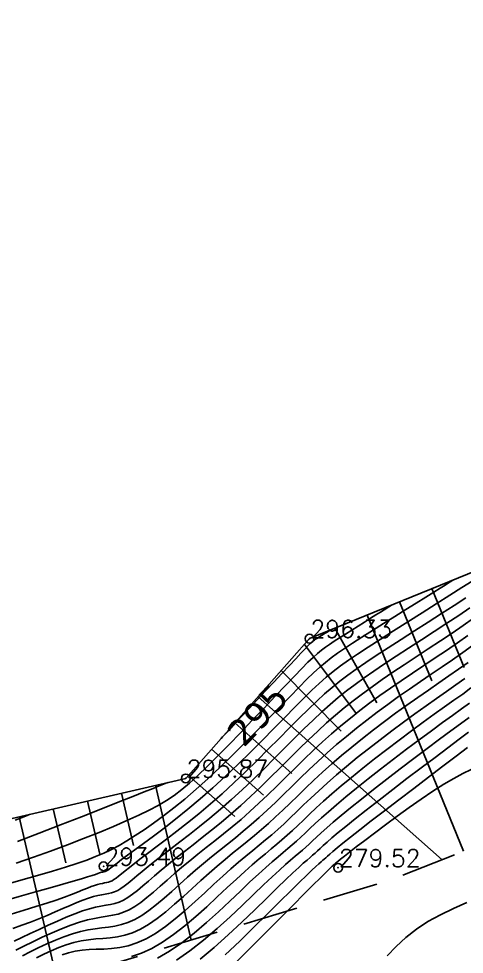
# Model space of a CAD drawing. Header units: millimetres. Extents: x 524954 to 526204, y 9523489 to 9524010.
# Drawn here: x 525266 to 525291.4, y 9523821.7 to 9523875.2 of the extents above; entities that cross this region are included whole.
import ezdxf
from ezdxf.enums import TextEntityAlignment as Align

# ---------------------------------------------------------------- set-up
doc = ezdxf.new("R2010")
doc.units = ezdxf.units.MM
doc.header["$PDMODE"] = 32
doc.header["$PDSIZE"] = 0.5
doc.linetypes.add('CACHE2', pattern=[4.7625, 3.175, -1.5875])
for name, color, linetype in [('Bas_Talus', 40, 'CACHE2'), ('CN_01_00', 3, 'Continuous'), ('CN_02_00', 4, 'Continuous'), ('CN_05_00', 6, 'Continuous'), ('CN_10_00', 1, 'Continuous'), ('Cotation Courbes de niveau', 7, 'Continuous'), ('Haut_Talus', 30, 'Continuous'), ('Talus', 2, 'Continuous'), ('TopoAlt', 3, 'Continuous'), ('TOPOJIS', 7, 'Continuous')]:
    doc.layers.add(name, color=color, linetype=linetype)
doc.styles.add('Simplex 1.0', font='Simplex.shx', dxfattribs={"width": 0.99, "height": 1})
doc.styles.add('Verdana 1.0', font='verdana.ttf', dxfattribs={"width": 0.99, "height": 1})

# ---------------------------------------------------------------- blocks, each defined once
blk = doc.blocks.new('TCPOINT M')
at = {"color": 0}
blk.add_point((0, 0), dxfattribs=at)
at = {"layer": 'TopoAlt', "style": 'Simplex 1.0', "width": 0.99}
blk.add_attdef('ALT', (0.15, 0.15), '', height=1, dxfattribs=at)

msp = doc.modelspace()

# ---------------------------------------------------------------- linework, layer by layer
at = {"layer": 'Bas_Talus', "flags": 128}
msp.add_lwpolyline([(525199.208, 9523799.132), (525208.8, 9523801.776), (525220.795, 9523804.478), (525231.919, 9523806.249), (525244.031, 9523805.939), (525246.35, 9523809.16), (525255.359, 9523814.932), (525262.717, 9523816.004), (525268.895, 9523820.451), (525287.363, 9523826.037), (525301, 9523831.408), (525309.422, 9523839.276), (525318.775, 9523848.13), (525321.585, 9523856.913), (525321.412, 9523876.469)], dxfattribs=at)
at = {"layer": 'CN_01_00', "flags": 128}
for points, elevation in [([(525264.998, 9523824.749), (525265.995, 9523825.035), (525266.928, 9523825.299), (525267.77, 9523825.534), (525268.496, 9523825.738), (525269.087, 9523825.908), (525269.552, 9523826.046), (525269.908, 9523826.156), (525270.173, 9523826.241), (525270.362, 9523826.305), (525270.493, 9523826.352), (525270.583, 9523826.386), (525270.649, 9523826.409), (525270.704, 9523826.426), (525270.753, 9523826.438), (525270.797, 9523826.447), (525270.837, 9523826.454), (525270.873, 9523826.461), (525270.908, 9523826.469), (525270.942, 9523826.48), (525270.977, 9523826.496), (525271.014, 9523826.518), (525271.063, 9523826.552), (525271.135, 9523826.606), (525271.239, 9523826.686), (525271.387, 9523826.798), (525271.588, 9523826.95), (525271.853, 9523827.147), (525272.193, 9523827.398), (525272.614, 9523827.706), (525273.109, 9523828.07), (525273.669, 9523828.487), (525274.282, 9523828.954), (525274.938, 9523829.468), (525275.627, 9523830.025), (525276.339, 9523830.622), (525277.064, 9523831.256), (525277.79, 9523831.922), (525278.51, 9523832.608), (525279.216, 9523833.3), (525279.9, 9523833.986), (525280.555, 9523834.65), (525281.172, 9523835.281), (525281.743, 9523835.863), (525282.26, 9523836.384), (525282.721, 9523836.834), (525283.141, 9523837.226), (525283.541, 9523837.577), (525283.939, 9523837.902), (525284.358, 9523838.22), (525284.817, 9523838.546), (525285.336, 9523838.898), (525285.937, 9523839.292), (525286.63, 9523839.739), (525287.396, 9523840.229), (525288.205, 9523840.743), (525289.029, 9523841.264), (525289.838, 9523841.775), (525290.605, 9523842.258), (525291.3, 9523842.697), (525291.894, 9523843.074)], 293), ([(525265.623, 9523823.218), (525266.138, 9523823.395), (525266.638, 9523823.577), (525267.126, 9523823.767), (525267.6, 9523823.962), (525268.057, 9523824.157), (525268.493, 9523824.347), (525268.905, 9523824.527), (525269.289, 9523824.69), (525269.642, 9523824.832), (525269.96, 9523824.947), (525270.242, 9523825.033), (525270.491, 9523825.095), (525270.713, 9523825.14), (525270.915, 9523825.176), (525271.101, 9523825.211), (525271.277, 9523825.253), (525271.45, 9523825.309), (525271.625, 9523825.387), (525271.807, 9523825.493), (525272.002, 9523825.629), (525272.216, 9523825.795), (525272.453, 9523825.989), (525272.719, 9523826.213), (525273.02, 9523826.466), (525273.361, 9523826.748), (525273.747, 9523827.058), (525274.182, 9523827.398), (525274.661, 9523827.766), (525275.178, 9523828.162), (525275.728, 9523828.588), (525276.304, 9523829.042), (525276.899, 9523829.525), (525277.509, 9523830.037), (525278.126, 9523830.577), (525278.745, 9523831.145), (525279.362, 9523831.731), (525279.972, 9523832.328), (525280.572, 9523832.925), (525281.158, 9523833.513), (525281.727, 9523834.083), (525282.273, 9523834.624), (525282.794, 9523835.128), (525283.288, 9523835.589), (525283.764, 9523836.013), (525284.233, 9523836.41), (525284.707, 9523836.789), (525285.198, 9523837.162), (525285.717, 9523837.537), (525286.275, 9523837.925), (525286.884, 9523838.335), (525287.55, 9523838.774), (525288.259, 9523839.236), (525288.99, 9523839.711), (525289.725, 9523840.188), (525290.443, 9523840.658), (525291.124, 9523841.111), (525291.749, 9523841.538)], 291), ([(525265.797, 9523821.971), (525266.263, 9523822.205), (525266.775, 9523822.455), (525267.316, 9523822.712), (525267.871, 9523822.963), (525268.422, 9523823.198), (525268.954, 9523823.406), (525269.451, 9523823.576), (525269.899, 9523823.701), (525270.304, 9523823.79), (525270.673, 9523823.855), (525271.015, 9523823.91), (525271.338, 9523823.967), (525271.65, 9523824.038), (525271.959, 9523824.138), (525272.273, 9523824.279), (525272.6, 9523824.469), (525272.941, 9523824.706), (525273.297, 9523824.983), (525273.667, 9523825.293), (525274.052, 9523825.628), (525274.453, 9523825.982), (525274.869, 9523826.348), (525275.301, 9523826.719), (525275.75, 9523827.089), (525276.213, 9523827.461), (525276.688, 9523827.837), (525277.174, 9523828.221), (525277.669, 9523828.616), (525278.171, 9523829.025), (525278.678, 9523829.452), (525279.188, 9523829.898), (525279.7, 9523830.367), (525280.213, 9523830.855), (525280.728, 9523831.356), (525281.244, 9523831.864), (525281.762, 9523832.376), (525282.282, 9523832.884), (525282.804, 9523833.385), (525283.328, 9523833.873), (525283.855, 9523834.344), (525284.386, 9523834.799), (525284.926, 9523835.242), (525285.475, 9523835.676), (525286.038, 9523836.103), (525286.616, 9523836.528), (525287.213, 9523836.951), (525287.831, 9523837.378), (525288.47, 9523837.809), (525289.122, 9523838.244), (525289.776, 9523838.679), (525290.421, 9523839.113), (525291.047, 9523839.542), (525291.643, 9523839.965)], 289), ([(525266.986, 9523821.541), (525267.4, 9523821.747), (525267.823, 9523821.942), (525268.254, 9523822.121), (525268.686, 9523822.279), (525269.117, 9523822.41), (525269.542, 9523822.508), (525269.96, 9523822.572), (525270.371, 9523822.612), (525270.78, 9523822.644), (525271.191, 9523822.681), (525271.606, 9523822.738), (525272.031, 9523822.828), (525272.468, 9523822.968), (525272.921, 9523823.17), (525273.393, 9523823.445), (525273.88, 9523823.783), (525274.377, 9523824.172), (525274.88, 9523824.596), (525275.385, 9523825.043), (525275.885, 9523825.498), (525276.377, 9523825.948), (525276.856, 9523826.379), (525277.318, 9523826.781), (525277.764, 9523827.157), (525278.198, 9523827.513), (525278.621, 9523827.855), (525279.035, 9523828.191), (525279.443, 9523828.526), (525279.848, 9523828.866), (525280.251, 9523829.22), (525280.655, 9523829.59), (525281.065, 9523829.979), (525281.484, 9523830.383), (525281.916, 9523830.804), (525282.366, 9523831.238), (525282.837, 9523831.686), (525283.334, 9523832.146), (525283.862, 9523832.618), (525284.421, 9523833.099), (525285.009, 9523833.586), (525285.618, 9523834.075), (525286.244, 9523834.563), (525286.878, 9523835.045), (525287.516, 9523835.518), (525288.151, 9523835.978), (525288.778, 9523836.421), (525289.39, 9523836.844), (525289.985, 9523837.252), (525290.561, 9523837.648), (525291.117, 9523838.038), (525291.652, 9523838.426)], 287), ([(525274.979, 9523821.397), (525275.758, 9523821.938), (525276.539, 9523822.549), (525277.308, 9523823.203), (525278.05, 9523823.872), (525278.749, 9523824.53), (525279.392, 9523825.148), (525279.964, 9523825.7), (525280.454, 9523826.165), (525280.868, 9523826.548), (525281.217, 9523826.863), (525281.513, 9523827.122), (525281.766, 9523827.339), (525281.987, 9523827.526), (525282.186, 9523827.696), (525282.376, 9523827.862), (525282.565, 9523828.036), (525282.768, 9523828.226), (525282.995, 9523828.439), (525283.259, 9523828.682), (525283.573, 9523828.963), (525283.947, 9523829.29), (525284.395, 9523829.669), (525284.929, 9523830.107), (525285.555, 9523830.608), (525286.254, 9523831.158), (525287.004, 9523831.74), (525287.78, 9523832.336), (525288.558, 9523832.929), (525289.316, 9523833.5), (525290.028, 9523834.032), (525290.672, 9523834.507), (525291.229, 9523834.914), (525291.711, 9523835.267)], 283), ([(525277.771, 9523821.709), (525278.599, 9523822.492), (525279.415, 9523823.281), (525280.191, 9523824.044), (525280.902, 9523824.748), (525281.518, 9523825.361), (525282.022, 9523825.856), (525282.42, 9523826.243), (525282.727, 9523826.538), (525282.959, 9523826.756), (525283.132, 9523826.913), (525283.259, 9523827.026), (525283.356, 9523827.111), (525283.438, 9523827.184), (525283.521, 9523827.259), (525283.619, 9523827.349), (525283.751, 9523827.466), (525283.931, 9523827.621), (525284.176, 9523827.826), (525284.503, 9523828.092), (525284.926, 9523828.43), (525285.463, 9523828.852), (525286.121, 9523829.363), (525286.877, 9523829.945), (525287.696, 9523830.573), (525288.548, 9523831.223), (525289.398, 9523831.87), (525290.216, 9523832.49), (525290.967, 9523833.058), (525291.619, 9523833.55)], 281), ([(525265.771, 9523829.404), (525266.079, 9523829.527), (525266.299, 9523829.615), (525266.447, 9523829.674), (525266.537, 9523829.71), (525266.583, 9523829.728), (525266.6, 9523829.735), (525266.602, 9523829.736)], 297), ([(525287.029, 9523821.655), (525287.539, 9523822.178), (525288.094, 9523822.692), (525288.7, 9523823.173), (525289.361, 9523823.605), (525290.07, 9523823.994), (525290.816, 9523824.352), (525291.59, 9523824.691)], 279)]:
    msp.add_lwpolyline(points, dxfattribs=dict(at, elevation=elevation))
at = {"layer": 'CN_02_00', "flags": 128}
for points, elevation in [([(525290.802, 9523843.135), (525290.8, 9523843.134), (525290.785, 9523843.125), (525290.744, 9523843.099), (525290.664, 9523843.049), (525290.533, 9523842.967), (525290.337, 9523842.845), (525290.063, 9523842.673), (525289.698, 9523842.446), (525289.236, 9523842.157), (525288.694, 9523841.818), (525288.095, 9523841.443), (525287.461, 9523841.045), (525286.818, 9523840.639), (525286.186, 9523840.24), (525285.591, 9523839.86), (525285.055, 9523839.515), (525284.594, 9523839.214), (525284.195, 9523838.943), (525283.838, 9523838.687), (525283.504, 9523838.427), (525283.173, 9523838.147), (525282.824, 9523837.829), (525282.437, 9523837.456), (525281.994, 9523837.011), (525281.478, 9523836.483), (525280.898, 9523835.883), (525280.266, 9523835.229), (525279.596, 9523834.539), (525278.899, 9523833.83), (525278.189, 9523833.122), (525277.479, 9523832.43), (525276.782, 9523831.774), (525276.107, 9523831.168), (525275.459, 9523830.612), (525274.837, 9523830.105), (525274.243, 9523829.645), (525273.677, 9523829.229), (525273.14, 9523828.855), (525272.633, 9523828.521), (525272.156, 9523828.225), (525271.706, 9523827.965), (525271.27, 9523827.732), (525270.828, 9523827.519), (525270.362, 9523827.32), (525269.853, 9523827.125), (525269.285, 9523826.928), (525268.637, 9523826.721), (525267.893, 9523826.497), (525267.04, 9523826.249), (525266.098, 9523825.979), (525265.09, 9523825.692)], 294), ([(525265.541, 9523824.037), (525266.275, 9523824.258), (525266.954, 9523824.465), (525267.567, 9523824.657), (525268.106, 9523824.837), (525268.576, 9523825.004), (525268.983, 9523825.156), (525269.333, 9523825.294), (525269.633, 9523825.416), (525269.891, 9523825.521), (525270.113, 9523825.609), (525270.305, 9523825.678), (525270.473, 9523825.73), (525270.622, 9523825.767), (525270.755, 9523825.793), (525270.876, 9523825.815), (525270.987, 9523825.836), (525271.093, 9523825.861), (525271.196, 9523825.895), (525271.301, 9523825.941), (525271.41, 9523826.006), (525271.533, 9523826.091), (525271.675, 9523826.2), (525271.846, 9523826.337), (525272.053, 9523826.506), (525272.304, 9523826.708), (525272.607, 9523826.947), (525272.97, 9523827.228), (525273.398, 9523827.552), (525273.885, 9523827.918), (525274.423, 9523828.325), (525275.005, 9523828.771), (525275.621, 9523829.255), (525276.263, 9523829.775), (525276.924, 9523830.329), (525277.595, 9523830.916), (525278.267, 9523831.533), (525278.936, 9523832.17), (525279.594, 9523832.814), (525280.236, 9523833.455), (525280.857, 9523834.082), (525281.449, 9523834.682), (525282.008, 9523835.244), (525282.527, 9523835.756), (525283.005, 9523836.212), (525283.453, 9523836.62), (525283.887, 9523836.993), (525284.323, 9523837.346), (525284.778, 9523837.691), (525285.267, 9523838.042), (525285.806, 9523838.411), (525286.41, 9523838.814), (525287.09, 9523839.257), (525287.827, 9523839.733), (525288.598, 9523840.227), (525289.377, 9523840.726), (525290.141, 9523841.216), (525290.864, 9523841.685), (525291.524, 9523842.117)], 292), ([(525283.755, 9523840.256), (525283.755, 9523840.256), (525283.752, 9523840.255), (525283.747, 9523840.251), (525283.735, 9523840.244), (525283.717, 9523840.233), (525283.689, 9523840.215), (525283.65, 9523840.191), (525283.598, 9523840.159), (525283.533, 9523840.118), (525283.456, 9523840.07), (525283.371, 9523840.017), (525283.282, 9523839.96), (525283.19, 9523839.903), (525283.101, 9523839.846), (525283.017, 9523839.793), (525282.941, 9523839.744), (525282.874, 9523839.7), (525282.808, 9523839.651), (525282.731, 9523839.587), (525282.633, 9523839.496), (525282.503, 9523839.366), (525282.328, 9523839.187), (525282.099, 9523838.948), (525281.805, 9523838.636), (525281.438, 9523838.247), (525281.015, 9523837.796), (525280.553, 9523837.303), (525280.074, 9523836.791), (525279.596, 9523836.279), (525279.139, 9523835.79), (525278.723, 9523835.344), (525278.367, 9523834.963), (525278.086, 9523834.662), (525277.875, 9523834.436), (525277.723, 9523834.274), (525277.622, 9523834.165), (525277.561, 9523834.099), (525277.529, 9523834.065), (525277.517, 9523834.053), (525277.516, 9523834.051)], 296), ([(525266.192, 9523821.651), (525266.625, 9523821.873), (525267.087, 9523822.101), (525267.57, 9523822.327), (525268.062, 9523822.542), (525268.554, 9523822.739), (525269.036, 9523822.908), (525269.497, 9523823.042), (525269.93, 9523823.136), (525270.338, 9523823.201), (525270.727, 9523823.249), (525271.103, 9523823.295), (525271.472, 9523823.352), (525271.84, 9523823.433), (525272.213, 9523823.553), (525272.597, 9523823.724), (525272.997, 9523823.957), (525273.411, 9523824.245), (525273.837, 9523824.577), (525274.274, 9523824.944), (525274.718, 9523825.335), (525275.169, 9523825.74), (525275.623, 9523826.148), (525276.078, 9523826.549), (525276.534, 9523826.935), (525276.988, 9523827.309), (525277.443, 9523827.675), (525277.897, 9523828.038), (525278.352, 9523828.403), (525278.807, 9523828.775), (525279.263, 9523829.159), (525279.72, 9523829.559), (525280.178, 9523829.979), (525280.639, 9523830.417), (525281.106, 9523830.869), (525281.58, 9523831.334), (525282.064, 9523831.807), (525282.56, 9523832.285), (525283.069, 9523832.766), (525283.595, 9523833.245), (525284.138, 9523833.721), (525284.698, 9523834.192), (525285.272, 9523834.659), (525285.86, 9523835.119), (525286.458, 9523835.574), (525287.066, 9523836.023), (525287.682, 9523836.465), (525288.304, 9523836.899), (525288.93, 9523837.327), (525289.553, 9523837.748), (525290.169, 9523838.164), (525290.769, 9523838.575), (525291.349, 9523838.984), (525291.902, 9523839.391)], 288), ([(525268.445, 9523821.7), (525268.818, 9523821.819), (525269.198, 9523821.911), (525269.588, 9523821.974), (525269.99, 9523822.007), (525270.404, 9523822.024), (525270.833, 9523822.038), (525271.278, 9523822.067), (525271.741, 9523822.123), (525272.222, 9523822.223), (525272.723, 9523822.383), (525273.246, 9523822.616), (525273.79, 9523822.933), (525274.35, 9523823.322), (525274.918, 9523823.766), (525275.487, 9523824.248), (525276.051, 9523824.75), (525276.601, 9523825.256), (525277.131, 9523825.748), (525277.633, 9523826.209), (525278.102, 9523826.627), (525278.54, 9523827.004), (525278.953, 9523827.35), (525279.344, 9523827.672), (525279.718, 9523827.978), (525280.079, 9523828.276), (525280.432, 9523828.574), (525280.782, 9523828.88), (525281.133, 9523829.202), (525281.491, 9523829.54), (525281.861, 9523829.897), (525282.252, 9523830.273), (525282.667, 9523830.67), (525283.115, 9523831.087), (525283.6, 9523831.527), (525284.129, 9523831.99), (525284.705, 9523832.476), (525285.32, 9523832.979), (525285.965, 9523833.491), (525286.628, 9523834.006), (525287.298, 9523834.516), (525287.966, 9523835.014), (525288.621, 9523835.491), (525289.251, 9523835.942), (525289.85, 9523836.362), (525290.416, 9523836.756), (525290.954, 9523837.132), (525291.466, 9523837.5)], 286), ([(525273.894, 9523821.507), (525274.583, 9523821.909), (525275.289, 9523822.399), (525275.999, 9523822.954), (525276.701, 9523823.551), (525277.383, 9523824.165), (525278.033, 9523824.772), (525278.639, 9523825.348), (525279.187, 9523825.87), (525279.67, 9523826.319), (525280.092, 9523826.7), (525280.462, 9523827.025), (525280.79, 9523827.305), (525281.083, 9523827.552), (525281.351, 9523827.776), (525281.602, 9523827.989), (525281.844, 9523828.202), (525282.088, 9523828.425), (525282.342, 9523828.664), (525282.617, 9523828.925), (525282.924, 9523829.212), (525283.271, 9523829.532), (525283.67, 9523829.889), (525284.13, 9523830.288), (525284.662, 9523830.735), (525285.271, 9523831.231), (525285.943, 9523831.765), (525286.657, 9523832.324), (525287.396, 9523832.893), (525288.138, 9523833.458), (525288.866, 9523834.004), (525289.559, 9523834.518), (525290.198, 9523834.985), (525290.769, 9523835.397), (525291.279, 9523835.763), (525291.739, 9523836.101)], 284), ([(525276.348, 9523821.454), (525277.149, 9523822.13), (525277.95, 9523822.848), (525278.731, 9523823.577), (525279.47, 9523824.287), (525280.147, 9523824.948), (525280.741, 9523825.53), (525281.238, 9523826.01), (525281.644, 9523826.396), (525281.972, 9523826.7), (525282.236, 9523826.939), (525282.449, 9523827.126), (525282.623, 9523827.276), (525282.771, 9523827.404), (525282.907, 9523827.523), (525283.043, 9523827.647), (525283.194, 9523827.787), (525283.373, 9523827.952), (525283.595, 9523828.152), (525283.875, 9523828.395), (525284.225, 9523828.691), (525284.661, 9523829.049), (525285.196, 9523829.479), (525285.838, 9523829.985), (525286.565, 9523830.552), (525287.35, 9523831.157), (525288.164, 9523831.78), (525288.978, 9523832.399), (525289.766, 9523832.995), (525290.497, 9523833.545), (525291.145, 9523834.028), (525291.689, 9523834.432)], 282), ([(525265.893, 9523828.181), (525267.134, 9523828.654), (525268.366, 9523829.13), (525269.553, 9523829.594), (525270.66, 9523830.031), (525271.65, 9523830.424), (525272.489, 9523830.758), (525273.149, 9523831.022), (525273.646, 9523831.22), (525274.002, 9523831.362), (525274.24, 9523831.457), (525274.385, 9523831.514), (525274.459, 9523831.544), (525274.486, 9523831.555), (525274.49, 9523831.557)], 296)]:
    msp.add_lwpolyline(points, dxfattribs=dict(at, elevation=elevation))
at = {"layer": 'CN_05_00', "flags": 128}
for points, elevation in [([(525287.279, 9523841.696), (525287.277, 9523841.695), (525287.269, 9523841.69), (525287.245, 9523841.675), (525287.2, 9523841.647), (525287.125, 9523841.6), (525287.013, 9523841.53), (525286.856, 9523841.432), (525286.648, 9523841.302), (525286.385, 9523841.138), (525286.075, 9523840.944), (525285.733, 9523840.73), (525285.372, 9523840.503), (525285.004, 9523840.271), (525284.644, 9523840.043), (525284.304, 9523839.827), (525283.998, 9523839.63), (525283.733, 9523839.456), (525283.499, 9523839.294), (525283.276, 9523839.127), (525283.047, 9523838.938), (525282.796, 9523838.712), (525282.503, 9523838.43), (525282.153, 9523838.078), (525281.727, 9523837.639), (525281.214, 9523837.103), (525280.628, 9523836.487), (525279.99, 9523835.816), (525279.321, 9523835.113), (525278.641, 9523834.402), (525277.97, 9523833.708), (525277.329, 9523833.054), (525276.739, 9523832.464), (525276.214, 9523831.957), (525275.74, 9523831.524), (525275.296, 9523831.15), (525274.863, 9523830.823), (525274.42, 9523830.527), (525273.947, 9523830.248), (525273.423, 9523829.972), (525272.829, 9523829.685), (525272.15, 9523829.377), (525271.391, 9523829.048), (525270.564, 9523828.704), (525269.681, 9523828.35), (525268.753, 9523827.992), (525267.792, 9523827.636), (525266.81, 9523827.285), (525265.817, 9523826.946)], 295), ([(525272.413, 9523821.618), (525272.978, 9523821.797), (525273.57, 9523822.062), (525274.186, 9523822.421), (525274.819, 9523822.86), (525275.458, 9523823.36), (525276.094, 9523823.899), (525276.717, 9523824.457), (525277.317, 9523825.014), (525277.885, 9523825.548), (525278.41, 9523826.04), (525278.886, 9523826.473), (525279.316, 9523826.852), (525279.708, 9523827.188), (525280.067, 9523827.489), (525280.4, 9523827.765), (525280.715, 9523828.026), (525281.017, 9523828.281), (525281.313, 9523828.541), (525281.61, 9523828.813), (525281.916, 9523829.102), (525282.239, 9523829.411), (525282.588, 9523829.743), (525282.969, 9523830.101), (525283.392, 9523830.488), (525283.865, 9523830.907), (525284.395, 9523831.362), (525284.988, 9523831.853), (525285.632, 9523832.372), (525286.311, 9523832.908), (525287.012, 9523833.45), (525287.718, 9523833.987), (525288.416, 9523834.509), (525289.09, 9523835.005), (525289.725, 9523835.464), (525290.31, 9523835.879), (525290.848, 9523836.259), (525291.347, 9523836.616), (525291.814, 9523836.963)], 285)]:
    msp.add_lwpolyline(points, dxfattribs=dict(at, elevation=elevation))
at = {"layer": 'CN_10_00', "flags": 128}
for points, elevation in [([(525265.709, 9523822.496), (525266.145, 9523822.696), (525266.624, 9523822.92), (525267.131, 9523823.158), (525267.653, 9523823.4), (525268.176, 9523823.637), (525268.687, 9523823.859), (525269.171, 9523824.055), (525269.616, 9523824.217), (525270.01, 9523824.337), (525270.36, 9523824.423), (525270.671, 9523824.486), (525270.954, 9523824.537), (525271.215, 9523824.587), (525271.462, 9523824.645), (525271.704, 9523824.724), (525271.949, 9523824.833), (525272.204, 9523824.981), (525272.472, 9523825.168), (525272.756, 9523825.389), (525273.06, 9523825.641), (525273.386, 9523825.92), (525273.736, 9523826.224), (525274.115, 9523826.548), (525274.524, 9523826.888), (525274.966, 9523827.243), (525275.437, 9523827.613), (525275.933, 9523828), (525276.451, 9523828.405), (525276.986, 9523828.829), (525277.535, 9523829.275), (525278.093, 9523829.744), (525278.657, 9523830.238), (525279.222, 9523830.756), (525279.787, 9523831.293), (525280.35, 9523831.842), (525280.908, 9523832.395), (525281.46, 9523832.944), (525282.004, 9523833.483), (525282.539, 9523834.005), (525283.061, 9523834.501), (525283.571, 9523834.966), (525284.075, 9523835.406), (525284.58, 9523835.826), (525285.091, 9523836.233), (525285.618, 9523836.633), (525286.167, 9523837.032), (525286.744, 9523837.438), (525287.357, 9523837.856), (525288.01, 9523838.292), (525288.69, 9523838.74), (525289.383, 9523839.195), (525290.073, 9523839.651), (525290.745, 9523840.1), (525291.383, 9523840.538), (525291.973, 9523840.958)], 290), ([(525278.392, 9523821.289), (525279.247, 9523822.136), (525280.099, 9523822.985), (525280.913, 9523823.801), (525281.656, 9523824.548), (525282.295, 9523825.191), (525282.806, 9523825.702), (525283.195, 9523826.091), (525283.482, 9523826.375), (525283.683, 9523826.573), (525283.814, 9523826.701), (525283.895, 9523826.777), (525283.94, 9523826.819), (525283.969, 9523826.844), (525283.997, 9523826.87), (525284.038, 9523826.906), (525284.104, 9523826.962), (525284.209, 9523827.047), (525284.365, 9523827.171), (525284.585, 9523827.344), (525284.881, 9523827.574), (525285.266, 9523827.872), (525285.749, 9523828.241), (525286.313, 9523828.669), (525286.938, 9523829.138), (525287.605, 9523829.629), (525288.292, 9523830.124), (525288.98, 9523830.605), (525289.648, 9523831.055), (525290.276, 9523831.456), (525290.848, 9523831.792), (525291.363, 9523832.07), (525291.826, 9523832.297)], 280)]:
    msp.add_lwpolyline(points, dxfattribs=dict(at, elevation=elevation))
at = {"layer": 'Haut_Talus', "flags": 128}
msp.add_lwpolyline([(525305.258, 9523872.348), (525303.919, 9523858.929), (525300.61, 9523851.426), (525293.269, 9523844.143), (525282.592, 9523839.781), (525275.516, 9523831.793), (525253.744, 9523826.768), (525245.57, 9523825.329), (525240.135, 9523822.185), (525230.924, 9523815.815), (525222.259, 9523815.735), (525216.104, 9523815.103), (525209.421, 9523814.511), (525202.627, 9523812.837), (525192.887, 9523812.103), (525187.234, 9523809.827), (525173.584, 9523803.067), (525162.811, 9523802.853), (525159.084, 9523803.152)], dxfattribs=at)
at = {"layer": 'Talus'}
for p, q in [((525289.591, 9523842.64), (525291.435, 9523838.125)), ((525287.739, 9523841.884), (525289.581, 9523837.376)), ((525285.888, 9523841.128), (525291.403, 9523827.628)), ((525284.036, 9523840.371), (525286.442, 9523836.104)), ((525282.3, 9523839.452), (525285.284, 9523835.491)), ((525280.974, 9523837.955), (525284.4, 9523834.493)), ((525279.648, 9523836.458), (525290.166, 9523827.141)), ((525278.322, 9523834.961), (525281.574, 9523832.08)), ((525276.996, 9523833.464), (525279.959, 9523830.839)), ((525275.67, 9523831.967), (525278.325, 9523829.614)), ((525273.793, 9523831.396), (525275.835, 9523822.55)), ((525271.844, 9523830.946), (525272.535, 9523827.954)), ((525269.895, 9523830.496), (525270.596, 9523827.46)), ((525267.947, 9523830.046), (525268.657, 9523826.967)), ((525265.998, 9523829.596), (525268.221, 9523819.965))]:
    msp.add_line(p, q, dxfattribs=at)

# ---------------------------------------------------------------- block references
at = {"layer": 'TOPOJIS'}
ref = msp.add_blockref('TCPOINT M', (525282.592, 9523839.781, 296.33), dxfattribs=at)
ref.add_attrib('ALT', '296.33', (525282.642, 9523839.831, 296.33), dxfattribs={"layer": 'TopoAlt', "height": 1, "style": 'Simplex 1.0', "width": 0.99})
ref = msp.add_blockref('TCPOINT M', (525275.516, 9523831.793, 295.87), dxfattribs=at)
ref.add_attrib('ALT', '295.87', (525275.566, 9523831.843, 295.87), dxfattribs={"layer": 'TopoAlt', "height": 1, "style": 'Simplex 1.0', "width": 0.99})
ref = msp.add_blockref('TCPOINT M', (525270.818, 9523826.767, 293.49), dxfattribs=at)
ref.add_attrib('ALT', '293.49', (525270.868, 9523826.817, 293.49), dxfattribs={"layer": 'TopoAlt', "height": 1, "style": 'Simplex 1.0', "width": 0.99})
ref = msp.add_blockref('TCPOINT M', (525284.224, 9523826.681, 279.52), dxfattribs=at)
ref.add_attrib('ALT', '279.52', (525284.274, 9523826.731, 279.52), dxfattribs={"layer": 'TopoAlt', "height": 1, "style": 'Simplex 1.0', "width": 0.99})

# ---------------------------------------------------------------- texts
at = {"layer": 'Cotation Courbes de niveau', "style": 'Verdana 1.0', "width": 0.99}
msp.add_text('295', height=1.5, rotation=46.4082, dxfattribs=at).set_placement((525279.627, 9523835.434, 295), align=Align.MIDDLE_CENTER)

doc.saveas('drawing.dxf')
